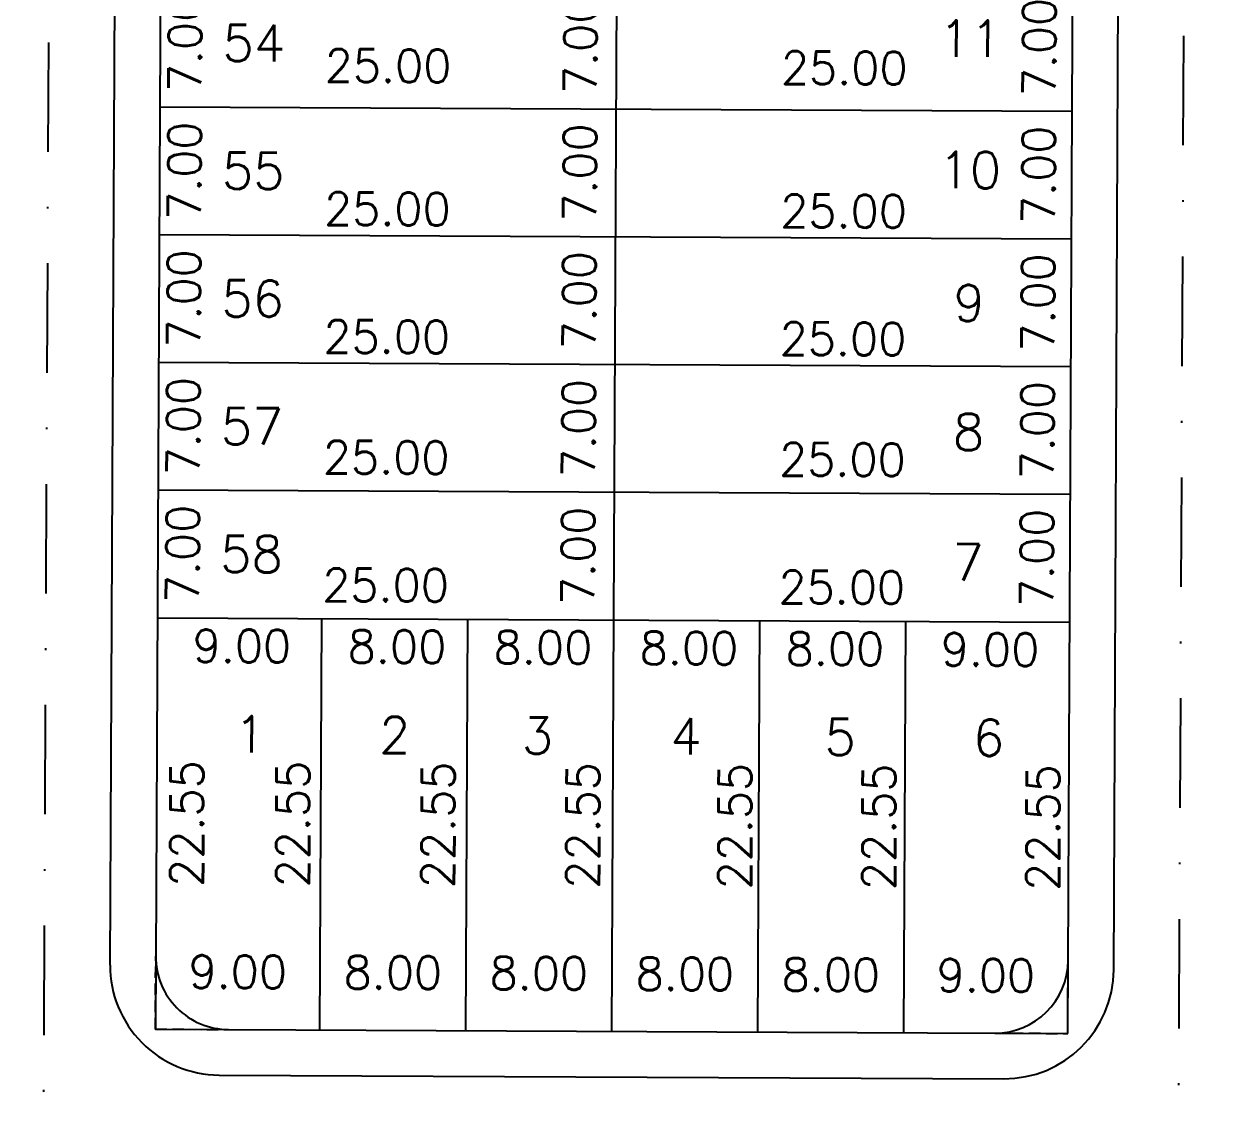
# Model space of a CAD drawing. Header units: millimetres. Extents: x -4430026 to 4783824, y 584 to 9593110.
# Drawn here: x 1873.4 to 1939.7, y 1729.6 to 1789.2 of the extents above; entities that cross this region are included whole.
import ezdxf
from ezdxf.enums import TextEntityAlignment as Align

# ---------------------------------------------------------------- set-up
doc = ezdxf.new("R2010")
doc.units = ezdxf.units.MM
for name, pattern in [('DASHDOT', [1, 0.5, -0.25, 0, -0.25]), ('HIDDEN', [0.375, 0.25, -0.125]), ('HIDDEN2', [0.1875, 0.125, -0.0625])]:
    doc.linetypes.add(name, pattern=pattern)
for name, color, linetype in [('Calçada', 1, 'Continuous'), ('CANTOS', 9, 'HIDDEN'), ('Cota', 8, 'Continuous'), ('COTAS', 8, 'Continuous'), ('curvas', 4, 'Continuous'), ('Lotes', 2, 'Continuous'), ('Numero de lotes', 5, 'Continuous'), ('Projeção', 8, 'HIDDEN2'), ('QUADRA', 4, 'Continuous')]:
    doc.layers.add(name, color=color, linetype=linetype)
doc.styles.add('arcad1', font='romans.shx')
doc.styles.add('ROMANS', font='romans.shx')
doc.dimstyles.new('BOLA100', dxfattribs={"dimscale": 0, "dimtxt": 1.9, "dimasz": 0.18, "dimexe": 0.18, "dimexo": 0.063, "dimgap": 0, "dimtad": 1, "dimzin": 4, "dimdsep": 46, "dimtxsty": 'ROMANS', "dimcen": 0.09, "dimse1": 1, "dimse2": 1, "dimsd1": 1, "dimsd2": 1, "dimclrt": 256, "dimaunit": 1, "dimadec": 4, "dimazin": 0, "dimtfac": 1.2, "dimtix": 1, "dimtmove": 2, "dimatfit": 3, "dimfxl": 1, "dimtvp": 2, "dimtolj": 1, "dimtzin": 4, "dimarcsym": 0})
doc.dimstyles.get("Standard").update_dxf_attribs({"dimtxt": 0.18, "dimasz": 0.18, "dimexe": 0.18, "dimexo": 0.0625, "dimgap": 0.09, "dimtad": 0, "dimtih": 1, "dimtoh": 1, "dimdec": 4, "dimzin": 0, "dimdsep": 46, "dimtxsty": 'Standard', "dimcen": 0.09, "dimadec": 0, "dimazin": 0, "dimtfac": 1, "dimtdec": 4, "dimtofl": 0, "dimtmove": 0, "dimatfit": 3, "dimfxl": 1, "dimtolj": 1, "dimtzin": 0, "dimarcsym": 0})

# ---------------------------------------------------------------- blocks, each defined once
blk = doc.blocks.new('*D14681')
at = {"layer": 'DEFPOINTS', "color": 0}
for p in [(1880.616, 1735.712), (1889.616, 1735.67), (1889.607, 1733.684)]:
    blk.add_point(p, dxfattribs=at)
at = {"layer": 'Cota', "color": 41, "insert": (1885.124, 1737.305), "char_height": 1.8, "attachment_point": 5, "rotation": 359.72858, "style": 'ROMANS'}
blk.add_mtext('\\A1;9.00', dxfattribs=at)
blk = doc.blocks.new('*D14682')
at = {"layer": 'DEFPOINTS', "color": 0}
for p in [(1889.616, 1735.67), (1897.616, 1735.632), (1897.607, 1733.646)]:
    blk.add_point(p, dxfattribs=at)
at = {"layer": 'Cota', "color": 41, "insert": (1893.624, 1737.265), "char_height": 1.8, "attachment_point": 5, "rotation": 359.72858, "style": 'ROMANS'}
blk.add_mtext('\\A1;8.00', dxfattribs=at)
blk = doc.blocks.new('*D14683')
at = {"layer": 'DEFPOINTS', "color": 0}
for p in [(1897.616, 1735.632), (1905.616, 1735.594), (1905.607, 1733.608)]:
    blk.add_point(p, dxfattribs=at)
at = {"layer": 'Cota', "color": 41, "insert": (1901.624, 1737.227), "char_height": 1.8, "attachment_point": 5, "rotation": 359.72858, "style": 'ROMANS'}
blk.add_mtext('\\A1;8.00', dxfattribs=at)
blk = doc.blocks.new('*D14684')
at = {"layer": 'DEFPOINTS', "color": 0}
for p in [(1905.616, 1735.594), (1913.616, 1735.556), (1913.607, 1733.57)]:
    blk.add_point(p, dxfattribs=at)
at = {"layer": 'Cota', "color": 41, "insert": (1909.624, 1737.189), "char_height": 1.8, "attachment_point": 5, "rotation": 359.72858, "style": 'ROMANS'}
blk.add_mtext('\\A1;8.00', dxfattribs=at)
blk = doc.blocks.new('*D14685')
at = {"layer": 'DEFPOINTS', "color": 0}
for p in [(1913.616, 1735.556), (1921.616, 1735.518), (1921.606, 1733.532)]:
    blk.add_point(p, dxfattribs=at)
at = {"layer": 'Cota', "color": 41, "insert": (1917.624, 1737.151), "char_height": 1.8, "attachment_point": 5, "rotation": 359.72858, "style": 'ROMANS'}
blk.add_mtext('\\A1;8.00', dxfattribs=at)
blk = doc.blocks.new('*D14686')
at = {"layer": 'DEFPOINTS', "color": 0}
for p in [(1921.616, 1735.518), (1930.616, 1735.475), (1930.606, 1733.489)]:
    blk.add_point(p, dxfattribs=at)
at = {"layer": 'Cota', "color": 41, "insert": (1926.123, 1737.111), "char_height": 1.8, "attachment_point": 5, "rotation": 359.72858, "style": 'ROMANS'}
blk.add_mtext('\\A1;9.00', dxfattribs=at)
blk = doc.blocks.new('*D14687')
at = {"layer": 'DEFPOINTS', "color": 0}
for p in [(1880.843, 1753.569), (1889.843, 1753.526), (1889.834, 1751.541)]:
    blk.add_point(p, dxfattribs=at)
at = {"layer": 'Cota', "color": 41, "insert": (1885.351, 1755.162), "char_height": 1.8, "attachment_point": 5, "rotation": 359.72858, "style": 'ROMANS'}
blk.add_mtext('\\A1;9.00', dxfattribs=at)
blk = doc.blocks.new('*D14688')
at = {"layer": 'DEFPOINTS', "color": 0}
for p in [(1889.843, 1753.526), (1897.843, 1753.489), (1897.833, 1751.503)]:
    blk.add_point(p, dxfattribs=at)
at = {"layer": 'Cota', "color": 41, "insert": (1893.851, 1755.122), "char_height": 1.8, "attachment_point": 5, "rotation": 359.72858, "style": 'ROMANS'}
blk.add_mtext('\\A1;8.00', dxfattribs=at)
blk = doc.blocks.new('*D14689')
at = {"layer": 'DEFPOINTS', "color": 0}
for p in [(1897.843, 1753.489), (1905.843, 1753.451), (1905.833, 1751.465)]:
    blk.add_point(p, dxfattribs=at)
at = {"layer": 'Cota', "color": 41, "insert": (1901.851, 1755.084), "char_height": 1.8, "attachment_point": 5, "rotation": 359.72858, "style": 'ROMANS'}
blk.add_mtext('\\A1;8.00', dxfattribs=at)
blk = doc.blocks.new('*D14690')
at = {"layer": 'DEFPOINTS', "color": 0}
for p in [(1905.843, 1753.451), (1913.843, 1753.413), (1913.833, 1751.427)]:
    blk.add_point(p, dxfattribs=at)
at = {"layer": 'Cota', "color": 41, "insert": (1909.85, 1755.046), "char_height": 1.8, "attachment_point": 5, "rotation": 359.72858, "style": 'ROMANS'}
blk.add_mtext('\\A1;8.00', dxfattribs=at)
blk = doc.blocks.new('*D14691')
at = {"layer": 'DEFPOINTS', "color": 0}
for p in [(1913.843, 1753.413), (1921.843, 1753.375), (1921.833, 1751.389)]:
    blk.add_point(p, dxfattribs=at)
at = {"layer": 'Cota', "color": 41, "insert": (1917.85, 1755.008), "char_height": 1.8, "attachment_point": 5, "rotation": 359.72858, "style": 'ROMANS'}
blk.add_mtext('\\A1;8.00', dxfattribs=at)
blk = doc.blocks.new('*D14692')
at = {"layer": 'DEFPOINTS', "color": 0}
for p in [(1921.843, 1753.375), (1930.843, 1753.332), (1930.833, 1751.346)]:
    blk.add_point(p, dxfattribs=at)
at = {"layer": 'Cota', "color": 41, "insert": (1926.35, 1754.968), "char_height": 1.8, "attachment_point": 5, "rotation": 359.72858, "style": 'ROMANS'}
blk.add_mtext('\\A1;9.00', dxfattribs=at)
blk = doc.blocks.new('*D14693')
at = {"layer": 'DEFPOINTS', "color": 0}
for p in [(1880.716, 1756.712), (1885.982, 1756.687), (1880.609, 1734.164)]:
    blk.add_point(p, dxfattribs=at)
at = {"layer": 'Cota', "color": 41, "insert": (1882.329, 1745.43), "char_height": 1.8, "attachment_point": 5, "rotation": 89.72858, "style": 'ROMANS'}
blk.add_mtext('\\A1;22.55', dxfattribs=at)
blk = doc.blocks.new('*D14694')
at = {"layer": 'DEFPOINTS', "color": 0}
for p in [(1886.526, 1756.684), (1891.792, 1756.659), (1886.419, 1734.137)]:
    blk.add_point(p, dxfattribs=at)
at = {"layer": 'Cota', "color": 41, "insert": (1888.139, 1745.403), "char_height": 1.8, "attachment_point": 5, "rotation": 89.72858, "style": 'ROMANS'}
blk.add_mtext('\\A1;22.55', dxfattribs=at)
blk = doc.blocks.new('*D14695')
at = {"layer": 'DEFPOINTS', "color": 0}
for p in [(1894.528, 1756.647), (1899.777, 1756.609), (1894.366, 1734.099)]:
    blk.add_point(p, dxfattribs=at)
at = {"layer": 'Cota', "color": 41, "insert": (1896.096, 1745.361), "char_height": 1.8, "attachment_point": 5, "rotation": 89.58752, "style": 'ROMANS'}
blk.add_mtext('\\A1;22.55', dxfattribs=at)
blk = doc.blocks.new('*D14696')
at = {"layer": 'DEFPOINTS', "color": 0}
for p in [(1902.42, 1756.609), (1907.687, 1756.584), (1902.314, 1734.062)]:
    blk.add_point(p, dxfattribs=at)
at = {"layer": 'Cota', "color": 41, "insert": (1904.033, 1745.327), "char_height": 1.8, "attachment_point": 5, "rotation": 89.72858, "style": 'ROMANS'}
blk.add_mtext('\\A1;22.55', dxfattribs=at)
blk = doc.blocks.new('*D14697')
at = {"layer": 'DEFPOINTS', "color": 0}
for p in [(1910.751, 1756.57), (1916.018, 1756.545), (1910.645, 1734.022)]:
    blk.add_point(p, dxfattribs=at)
at = {"layer": 'Cota', "color": 41, "insert": (1912.365, 1745.288), "char_height": 1.8, "attachment_point": 5, "rotation": 89.72858, "style": 'ROMANS'}
blk.add_mtext('\\A1;22.55', dxfattribs=at)
blk = doc.blocks.new('*D14698')
at = {"layer": 'DEFPOINTS', "color": 0}
for p in [(1918.644, 1756.532), (1923.91, 1756.507), (1918.537, 1733.985)]:
    blk.add_point(p, dxfattribs=at)
at = {"layer": 'Cota', "color": 41, "insert": (1920.257, 1745.251), "char_height": 1.8, "attachment_point": 5, "rotation": 89.72858, "style": 'ROMANS'}
blk.add_mtext('\\A1;22.55', dxfattribs=at)
blk = doc.blocks.new('*D14699')
at = {"layer": 'DEFPOINTS', "color": 0}
for p in [(1927.633, 1756.49), (1932.899, 1756.465), (1927.526, 1733.942)]:
    blk.add_point(p, dxfattribs=at)
at = {"layer": 'Cota', "color": 41, "insert": (1929.246, 1745.208), "char_height": 1.8, "attachment_point": 5, "rotation": 89.72858, "style": 'ROMANS'}
blk.add_mtext('\\A1;22.55', dxfattribs=at)
blk = doc.blocks.new('*D14700')
at = {"layer": 'DEFPOINTS', "color": 0}
for p in [(1880.751, 1764.049), (1905.75, 1763.931), (1905.74, 1761.837)]:
    blk.add_point(p, dxfattribs=at)
at = {"layer": 'Cota', "color": 41, "insert": (1893.258, 1765.496), "char_height": 1.8, "attachment_point": 5, "rotation": 359.72858, "style": 'ROMANS'}
blk.add_mtext('\\A1;25.00', dxfattribs=at)
blk = doc.blocks.new('*D14701')
at = {"layer": 'DEFPOINTS', "color": 0}
for p in [(1905.75, 1763.931), (1930.75, 1763.812), (1930.74, 1761.719)]:
    blk.add_point(p, dxfattribs=at)
at = {"layer": 'Cota', "color": 41, "insert": (1918.257, 1765.378), "char_height": 1.8, "attachment_point": 5, "rotation": 359.72858, "style": 'ROMANS'}
blk.add_mtext('\\A1;25.00', dxfattribs=at)
blk = doc.blocks.new('*D10902')
at = {"layer": 'DEFPOINTS', "color": 0}
for p in [(1880.866, 1788.39), (1905.866, 1788.272), (1905.842, 1783.299)]:
    blk.add_point(p, dxfattribs=at)
at = {"layer": 'Cota', "color": 41, "insert": (1893.359, 1786.958), "char_height": 1.8, "attachment_point": 5, "rotation": 359.72858, "style": 'ROMANS'}
blk.add_mtext('\\A1;25.00', dxfattribs=at)
blk = doc.blocks.new('*D10903')
at = {"layer": 'DEFPOINTS', "color": 0}
for p in [(1905.866, 1788.272), (1930.865, 1788.154), (1930.842, 1783.181)]:
    blk.add_point(p, dxfattribs=at)
at = {"layer": 'Cota', "color": 41, "insert": (1918.359, 1786.84), "char_height": 1.8, "attachment_point": 5, "rotation": 359.72858, "style": 'ROMANS'}
blk.add_mtext('\\A1;25.00', dxfattribs=at)
blk = doc.blocks.new('*D10904')
at = {"layer": 'DEFPOINTS', "color": 0}
for p in [(1880.829, 1780.542), (1905.828, 1780.423), (1905.805, 1775.451)]:
    blk.add_point(p, dxfattribs=at)
at = {"layer": 'Cota', "color": 41, "insert": (1893.322, 1779.11), "char_height": 1.8, "attachment_point": 5, "rotation": 359.72858, "style": 'ROMANS'}
blk.add_mtext('\\A1;25.00', dxfattribs=at)
blk = doc.blocks.new('*D10905')
at = {"layer": 'DEFPOINTS', "color": 0}
for p in [(1905.828, 1780.423), (1930.828, 1780.305), (1930.805, 1775.332)]:
    blk.add_point(p, dxfattribs=at)
at = {"layer": 'Cota', "color": 41, "insert": (1918.322, 1778.991), "char_height": 1.8, "attachment_point": 5, "rotation": 359.72858, "style": 'ROMANS'}
blk.add_mtext('\\A1;25.00', dxfattribs=at)
blk = doc.blocks.new('*D10906')
at = {"layer": 'DEFPOINTS', "color": 0}
for p in [(1880.796, 1773.542), (1905.795, 1773.423), (1905.772, 1768.451)]:
    blk.add_point(p, dxfattribs=at)
at = {"layer": 'Cota', "color": 41, "insert": (1893.289, 1772.11), "char_height": 1.8, "attachment_point": 5, "rotation": 359.72858, "style": 'ROMANS'}
blk.add_mtext('\\A1;25.00', dxfattribs=at)
blk = doc.blocks.new('*D10907')
at = {"layer": 'DEFPOINTS', "color": 0}
for p in [(1905.795, 1773.423), (1930.795, 1773.305), (1930.771, 1768.332)]:
    blk.add_point(p, dxfattribs=at)
at = {"layer": 'Cota', "color": 41, "insert": (1918.289, 1771.991), "char_height": 1.8, "attachment_point": 5, "rotation": 359.72858, "style": 'ROMANS'}
blk.add_mtext('\\A1;25.00', dxfattribs=at)
blk = doc.blocks.new('*D10908')
at = {"layer": 'DEFPOINTS', "color": 0}
for p in [(1905.881, 1791.593), (1907.518, 1791.585), (1905.848, 1784.593)]:
    blk.add_point(p, dxfattribs=at)
at = {"layer": 'Cota', "color": 41, "insert": (1903.901, 1788.102), "char_height": 1.8, "attachment_point": 5, "rotation": 89.72858, "style": 'ROMANS'}
blk.add_mtext('\\A1;7.00', dxfattribs=at)
blk = doc.blocks.new('*D14074')
at = {"layer": 'DEFPOINTS', "color": 0, "linetype": 'ByBlock'}
for p in [(1875.51, 1945.387), (1877.624, 1945.377), (1874.46, 1723.744)]:
    blk.add_point(p, dxfattribs=at)
at = {"layer": 'COTAS', "linetype": 'ByBlock', "insert": (1876.149, 1834.56), "char_height": 1.9, "attachment_point": 5, "rotation": 89.72858, "style": 'ROMANS'}
blk.add_mtext('\\A1;221.65', dxfattribs=at)
blk = doc.blocks.new('*D14075')
at = {"layer": 'DEFPOINTS', "color": 0, "linetype": 'ByBlock'}
for p in [(1937.715, 1946.503), (1936.659, 1723.449), (1938.809, 1723.439)]:
    blk.add_point(p, dxfattribs=at)
at = {"layer": 'COTAS', "linetype": 'ByBlock', "insert": (1938.388, 1834.97), "char_height": 1.9, "attachment_point": 5, "rotation": 89.72858, "style": 'ROMANS'}
blk.add_mtext('\\A1;223.06', dxfattribs=at)
blk = doc.blocks.new('*D14231')
at = {"layer": 'DEFPOINTS', "color": 0, "linetype": 'ByBlock'}
for p in [(1937.715, 1946.503), (1935.915, 1571.068), (1931.269, 1569.569), (1935.917, 1566.877), (1935.621, 1504.301)]:
    blk.add_point(p, dxfattribs=at)
at = {"layer": 'COTAS', "linetype": 'ByBlock', "insert": (1929.415, 1566.891), "char_height": 1.9, "attachment_point": 5, "rotation": 89.87901, "style": 'ROMANS'}
blk.add_mtext('\\A1;179°41\'57"', dxfattribs=at)
blk = doc.blocks.new('*D13864')
at = {"layer": 'DEFPOINTS', "color": 0}
for p in [(1905.782, 1770.593), (1907.419, 1770.586), (1905.749, 1763.593)]:
    blk.add_point(p, dxfattribs=at)
at = {"layer": 'Cota', "color": 41, "insert": (1903.802, 1767.103), "char_height": 1.8, "attachment_point": 5, "rotation": 89.72858, "style": 'ROMANS'}
blk.add_mtext('\\A1;7.00', dxfattribs=at)
blk = doc.blocks.new('*D13865')
at = {"layer": 'DEFPOINTS', "color": 0}
for p in [(1905.848, 1784.593), (1907.485, 1784.585), (1905.815, 1777.593)]:
    blk.add_point(p, dxfattribs=at)
at = {"layer": 'Cota', "color": 41, "insert": (1903.868, 1781.103), "char_height": 1.8, "attachment_point": 5, "rotation": 89.72858, "style": 'ROMANS'}
blk.add_mtext('\\A1;7.00', dxfattribs=at)
blk = doc.blocks.new('*D13866')
at = {"layer": 'DEFPOINTS', "color": 0}
for p in [(1905.815, 1777.593), (1907.452, 1777.586), (1905.782, 1770.593)]:
    blk.add_point(p, dxfattribs=at)
at = {"layer": 'Cota', "color": 41, "insert": (1903.835, 1774.103), "char_height": 1.8, "attachment_point": 5, "rotation": 89.72858, "style": 'ROMANS'}
blk.add_mtext('\\A1;7.00', dxfattribs=at)
blk = doc.blocks.new('*D13867')
at = {"layer": 'DEFPOINTS', "color": 0}
for p in [(1884.181, 1784.696), (1885.818, 1784.688), (1884.148, 1777.696)]:
    blk.add_point(p, dxfattribs=at)
at = {"layer": 'Cota', "color": 41, "insert": (1882.201, 1781.205), "char_height": 1.8, "attachment_point": 5, "rotation": 89.72858, "style": 'ROMANS'}
blk.add_mtext('\\A1;7.00', dxfattribs=at)
blk = doc.blocks.new('*D13868')
at = {"layer": 'DEFPOINTS', "color": 0}
for p in [(1884.214, 1791.696), (1885.851, 1791.688), (1884.181, 1784.696)]:
    blk.add_point(p, dxfattribs=at)
at = {"layer": 'Cota', "color": 41, "insert": (1882.234, 1788.205), "char_height": 1.8, "attachment_point": 5, "rotation": 89.72858, "style": 'ROMANS'}
blk.add_mtext('\\A1;7.00', dxfattribs=at)
blk = doc.blocks.new('*D13870')
at = {"layer": 'DEFPOINTS', "color": 0}
for p in [(1931.023, 1791.474), (1932.66, 1791.466), (1930.99, 1784.474)]:
    blk.add_point(p, dxfattribs=at)
at = {"layer": 'Cota', "color": 41, "insert": (1929.043, 1787.983), "char_height": 1.8, "attachment_point": 5, "rotation": 89.72858, "style": 'ROMANS'}
blk.add_mtext('\\A1;7.00', dxfattribs=at)
blk = doc.blocks.new('*D13871')
at = {"layer": 'DEFPOINTS', "color": 0}
for p in [(1884.115, 1770.696), (1885.751, 1770.688), (1884.082, 1763.696)]:
    blk.add_point(p, dxfattribs=at)
at = {"layer": 'Cota', "color": 41, "insert": (1882.135, 1767.205), "char_height": 1.8, "attachment_point": 5, "rotation": 89.72858, "style": 'ROMANS'}
blk.add_mtext('\\A1;7.00', dxfattribs=at)
blk = doc.blocks.new('*D13872')
at = {"layer": 'DEFPOINTS', "color": 0}
for p in [(1884.148, 1777.696), (1885.785, 1777.688), (1884.115, 1770.696)]:
    blk.add_point(p, dxfattribs=at)
at = {"layer": 'Cota', "color": 41, "insert": (1882.168, 1774.205), "char_height": 1.8, "attachment_point": 5, "rotation": 89.72858, "style": 'ROMANS'}
blk.add_mtext('\\A1;7.00', dxfattribs=at)
blk = doc.blocks.new('*D13874')
at = {"layer": 'DEFPOINTS', "color": 0}
for p in [(1930.957, 1777.474), (1932.594, 1777.466), (1930.924, 1770.474)]:
    blk.add_point(p, dxfattribs=at)
at = {"layer": 'Cota', "color": 41, "insert": (1928.977, 1773.984), "char_height": 1.8, "attachment_point": 5, "rotation": 89.72858, "style": 'ROMANS'}
blk.add_mtext('\\A1;7.00', dxfattribs=at)
blk = doc.blocks.new('*D13875')
at = {"layer": 'DEFPOINTS', "color": 0}
for p in [(1930.99, 1784.474), (1932.627, 1784.466), (1930.957, 1777.474)]:
    blk.add_point(p, dxfattribs=at)
at = {"layer": 'Cota', "color": 41, "insert": (1929.01, 1780.983), "char_height": 1.8, "attachment_point": 5, "rotation": 89.72858, "style": 'ROMANS'}
blk.add_mtext('\\A1;7.00', dxfattribs=at)
blk = doc.blocks.new('*D13876')
at = {"layer": 'DEFPOINTS', "color": 0}
for p in [(1930.924, 1770.474), (1932.56, 1770.466), (1930.891, 1763.474)]:
    blk.add_point(p, dxfattribs=at)
at = {"layer": 'Cota', "color": 41, "insert": (1928.944, 1766.984), "char_height": 1.8, "attachment_point": 5, "rotation": 89.72858, "style": 'ROMANS'}
blk.add_mtext('\\A1;7.00', dxfattribs=at)
blk = doc.blocks.new('*D13057')
at = {"layer": 'DEFPOINTS', "color": 0}
for p in [(1905.749, 1763.593), (1907.385, 1763.586), (1905.715, 1756.594)]:
    blk.add_point(p, dxfattribs=at)
at = {"layer": 'Cota', "color": 41, "insert": (1903.769, 1760.103), "char_height": 1.8, "attachment_point": 5, "rotation": 89.72858, "style": 'ROMANS'}
blk.add_mtext('\\A1;7.00', dxfattribs=at)
blk = doc.blocks.new('*D13058')
at = {"layer": 'DEFPOINTS', "color": 0}
for p in [(1884.082, 1763.696), (1885.718, 1763.688), (1884.048, 1756.696)]:
    blk.add_point(p, dxfattribs=at)
at = {"layer": 'Cota', "color": 41, "insert": (1882.102, 1760.205), "char_height": 1.8, "attachment_point": 5, "rotation": 89.72858, "style": 'ROMANS'}
blk.add_mtext('\\A1;7.00', dxfattribs=at)
blk = doc.blocks.new('*D13059')
at = {"layer": 'DEFPOINTS', "color": 0}
for p in [(1930.891, 1763.474), (1932.527, 1763.467), (1930.857, 1756.474)]:
    blk.add_point(p, dxfattribs=at)
at = {"layer": 'Cota', "color": 41, "insert": (1928.911, 1759.984), "char_height": 1.8, "attachment_point": 5, "rotation": 89.72858, "style": 'ROMANS'}
blk.add_mtext('\\A1;7.00', dxfattribs=at)
blk = doc.blocks.new('*D13060')
at = {"layer": 'DEFPOINTS', "color": 0}
for p in [(1880.717, 1757.049), (1905.717, 1756.931), (1905.707, 1754.837)]:
    blk.add_point(p, dxfattribs=at)
at = {"layer": 'Cota', "color": 41, "insert": (1893.224, 1758.496), "char_height": 1.8, "attachment_point": 5, "rotation": 359.72858, "style": 'ROMANS'}
blk.add_mtext('\\A1;25.00', dxfattribs=at)
blk = doc.blocks.new('*D13061')
at = {"layer": 'DEFPOINTS', "color": 0}
for p in [(1905.717, 1756.931), (1930.717, 1756.812), (1930.707, 1754.719)]:
    blk.add_point(p, dxfattribs=at)
at = {"layer": 'Cota', "color": 41, "insert": (1918.224, 1758.378), "char_height": 1.8, "attachment_point": 5, "rotation": 359.72858, "style": 'ROMANS'}
blk.add_mtext('\\A1;25.00', dxfattribs=at)
blk = doc.blocks.new('*D8548')
at = {"layer": 'DEFPOINTS', "color": 0}
for p in [(1880.616, 1735.712), (1889.616, 1735.67), (1889.607, 1733.684)]:
    blk.add_point(p, dxfattribs=at)
at = {"layer": 'Cota', "color": 41, "insert": (1885.124, 1737.305), "char_height": 1.8, "attachment_point": 5, "rotation": 359.72858, "style": 'ROMANS'}
blk.add_mtext('\\A1;9.00', dxfattribs=at)
blk = doc.blocks.new('*D8549')
at = {"layer": 'DEFPOINTS', "color": 0}
for p in [(1889.616, 1735.67), (1897.616, 1735.632), (1897.607, 1733.646)]:
    blk.add_point(p, dxfattribs=at)
at = {"layer": 'Cota', "color": 41, "insert": (1893.624, 1737.265), "char_height": 1.8, "attachment_point": 5, "rotation": 359.72858, "style": 'ROMANS'}
blk.add_mtext('\\A1;8.00', dxfattribs=at)
blk = doc.blocks.new('*D8550')
at = {"layer": 'DEFPOINTS', "color": 0}
for p in [(1897.616, 1735.632), (1905.616, 1735.594), (1905.607, 1733.608)]:
    blk.add_point(p, dxfattribs=at)
at = {"layer": 'Cota', "color": 41, "insert": (1901.624, 1737.227), "char_height": 1.8, "attachment_point": 5, "rotation": 359.72858, "style": 'ROMANS'}
blk.add_mtext('\\A1;8.00', dxfattribs=at)
blk = doc.blocks.new('*D8551')
at = {"layer": 'DEFPOINTS', "color": 0}
for p in [(1905.616, 1735.594), (1913.616, 1735.556), (1913.607, 1733.57)]:
    blk.add_point(p, dxfattribs=at)
at = {"layer": 'Cota', "color": 41, "insert": (1909.624, 1737.189), "char_height": 1.8, "attachment_point": 5, "rotation": 359.72858, "style": 'ROMANS'}
blk.add_mtext('\\A1;8.00', dxfattribs=at)
blk = doc.blocks.new('*D8552')
at = {"layer": 'DEFPOINTS', "color": 0}
for p in [(1913.616, 1735.556), (1921.616, 1735.518), (1921.606, 1733.532)]:
    blk.add_point(p, dxfattribs=at)
at = {"layer": 'Cota', "color": 41, "insert": (1917.624, 1737.151), "char_height": 1.8, "attachment_point": 5, "rotation": 359.72858, "style": 'ROMANS'}
blk.add_mtext('\\A1;8.00', dxfattribs=at)
blk = doc.blocks.new('*D8553')
at = {"layer": 'DEFPOINTS', "color": 0}
for p in [(1921.616, 1735.518), (1930.616, 1735.475), (1930.606, 1733.489)]:
    blk.add_point(p, dxfattribs=at)
at = {"layer": 'Cota', "color": 41, "insert": (1926.123, 1737.111), "char_height": 1.8, "attachment_point": 5, "rotation": 359.72858, "style": 'ROMANS'}
blk.add_mtext('\\A1;9.00', dxfattribs=at)
blk = doc.blocks.new('*D8604')
at = {"layer": 'DEFPOINTS', "color": 0, "linetype": 'ByBlock'}
for p in [(1875.51, 1945.387), (1877.624, 1945.377), (1874.46, 1723.744)]:
    blk.add_point(p, dxfattribs=at)
at = {"layer": 'COTAS', "linetype": 'ByBlock', "insert": (1876.149, 1834.56), "char_height": 1.9, "attachment_point": 5, "rotation": 89.72858, "style": 'ROMANS'}
blk.add_mtext('\\A1;221.65', dxfattribs=at)
blk = doc.blocks.new('*D8605')
at = {"layer": 'DEFPOINTS', "color": 0, "linetype": 'ByBlock'}
for p in [(1937.715, 1946.503), (1936.659, 1723.449), (1938.809, 1723.439)]:
    blk.add_point(p, dxfattribs=at)
at = {"layer": 'COTAS', "linetype": 'ByBlock', "insert": (1938.388, 1834.97), "char_height": 1.9, "attachment_point": 5, "rotation": 89.72858, "style": 'ROMANS'}
blk.add_mtext('\\A1;223.06', dxfattribs=at)

msp = doc.modelspace()

# ---------------------------------------------------------------- linework, layer by layer
at = {"layer": 'Calçada'}
for p, q in [((1933.125, 1737.416, 2.439), (1934.069, 1936.7, 2.439)), ((1878.126, 1737.676, 2.439), (1879.065, 1935.985, 2.439)), ((1884.097, 1731.648, 2.439), (1927.097, 1731.444, 2.439)), ((1884.097, 1731.648, 2.439), (1927.097, 1731.444, 2.439))]:
    msp.add_line(p, q, dxfattribs=at)
for centre, start, end in [((1884.126, 1737.648, 2.439), 179.72858, 269.72858), ((1884.126, 1737.648, 2.439), 179.72858, 269.72858), ((1927.125, 1737.444, 2.439), 269.72858, 359.72858), ((1927.125, 1737.444, 2.439), 269.72858, 359.72858)]:
    msp.add_arc(centre, 6, start, end, dxfattribs=at)
at = {"layer": 'CANTOS', "ltscale": 2.5}
for p, q in [((1880.609, 1734.164, 2.439), (1880.628, 1738.164, 2.439)), ((1880.609, 1734.164, 2.439), (1880.628, 1738.164, 2.439)), ((1930.608, 1733.927, 2.439), (1930.627, 1737.927, 2.439)), ((1930.608, 1733.927, 2.439), (1930.627, 1737.927, 2.439)), ((1880.609, 1734.164, 2.439), (1884.609, 1734.145, 2.439)), ((1880.609, 1734.164, 2.439), (1884.609, 1734.145, 2.439)), ((1926.608, 1733.946, 2.439), (1930.608, 1733.927, 2.439)), ((1926.608, 1733.946, 2.439), (1930.608, 1733.927, 2.439))]:
    msp.add_line(p, q, dxfattribs=at)
at = {"layer": 'curvas'}
for centre, start, end in [((1884.628, 1738.145, 2.439), 179.72858, 269.72858), ((1884.628, 1738.145, 2.439), 179.72858, 269.72858), ((1926.627, 1737.946, 2.439), 269.72858, 359.72858), ((1926.627, 1737.946, 2.439), 269.72858, 359.72858)]:
    msp.add_arc(centre, 4, start, end, dxfattribs=at)
at = {"layer": 'Lotes'}
for p, q in [((1906.584, 1939.844, 2.439), (1905.609, 1734.046, 2.439)), ((1880.848, 1784.712, 2.439), (1930.848, 1784.475, 2.439)), ((1880.815, 1777.712, 2.439), (1930.815, 1777.475, 2.439)), ((1880.782, 1770.712, 2.439), (1930.782, 1770.475, 2.439)), ((1880.749, 1763.712, 2.439), (1930.748, 1763.475, 2.439)), ((1880.716, 1756.712, 2.439), (1930.715, 1756.475, 2.439)), ((1889.716, 1756.669, 2.439), (1889.609, 1734.122, 2.439)), ((1897.716, 1756.631, 2.439), (1897.609, 1734.084, 2.439)), ((1913.715, 1756.556, 2.439), (1913.609, 1734.008, 2.439)), ((1921.715, 1756.518, 2.439), (1921.609, 1733.97, 2.439))]:
    msp.add_line(p, q, dxfattribs=at)
at = {"layer": 'Projeção', "linetype": 'DASHDOT', "ltscale": 12}
for p, q in [((1935.621, 1504.301, 2.439), (1937.715, 1946.503, 2.439)), ((1873.418, 1503.939, 2.439), (1875.51, 1945.387, 2.439))]:
    msp.add_line(p, q, dxfattribs=at)
at = {"layer": 'QUADRA'}
msp.add_line((1880.848, 1784.712, 2.439), (1930.848, 1784.475, 2.439), dxfattribs=at)
at = {"layer": 'QUADRA', "linetype": 'ByBlock', "elevation": 2.439}
msp.add_lwpolyline([(1930.608, 1733.927), (1931.586, 1940.292), (1881.581, 1939.395), (1880.609, 1734.164), (1930.608, 1733.927)], close=True, dxfattribs=at)

# ---------------------------------------------------------------- texts
at = {"layer": 'Numero de lotes', "style": 'arcad1'}
for s, p in [('54', (1886.007, 1788.2, 2.439)), ('11', (1925.276, 1788.444, 2.439)), ('55', (1885.974, 1781.2, 2.439)), ('10', (1925.242, 1781.242, 2.439)), ('56', (1885.941, 1774.2, 2.439)), ('9', (1925.208, 1773.959, 2.439)), ('57', (1885.908, 1767.2, 2.439)), ('8', (1925.174, 1766.887, 2.439)), ('58', (1885.875, 1760.2, 2.439)), ('7', (1925.14, 1759.751, 2.439)), ('1', (1885.801, 1750.323, 2.439)), ('2', (1893.727, 1750.285, 2.439)), ('3', (1901.547, 1750.248, 2.439)), ('4', (1909.684, 1750.21, 2.439)), ('5', (1918.137, 1750.17, 2.439)), ('6', (1926.274, 1750.131, 2.439))]:
    msp.add_text(s, height=2, rotation=359.72858, dxfattribs=at).set_placement(p, align=Align.MIDDLE_CENTER)

# ---------------------------------------------------------------- dimensions: what is measured, and where the dimension line sits
at = {"layer": 'Cota'}
for base, p1, p2, angle, picture, middle in [((1885.851, 1791.688, 2.439), (1884.181, 1784.696, 2.439), (1884.214, 1791.696, 2.439), 269.72858, '*D13868', (1882.234, 1788.205, 2.439)), ((1907.518, 1791.585, 2.439), (1905.848, 1784.593, 2.439), (1905.881, 1791.593, 2.439), 269.72858, '*D10908', (1903.901, 1788.102, 2.439)), ((1932.66, 1791.466, 2.439), (1930.99, 1784.474, 2.439), (1931.023, 1791.474, 2.439), 269.72858, '*D13870', (1929.043, 1787.983, 2.439)), ((1930.842, 1783.181, 2.439), (1905.866, 1788.272, 2.439), (1930.865, 1788.154, 2.439), 179.72858, '*D10903', (1918.359, 1786.84, 2.439)), ((1885.818, 1784.688, 2.439), (1884.148, 1777.696, 2.439), (1884.181, 1784.696, 2.439), 269.72858, '*D13867', (1882.201, 1781.205, 2.439)), ((1907.485, 1784.585, 2.439), (1905.815, 1777.593, 2.439), (1905.848, 1784.593, 2.439), 269.72858, '*D13865', (1903.868, 1781.103, 2.439)), ((1932.627, 1784.466, 2.439), (1930.957, 1777.474, 2.439), (1930.99, 1784.474, 2.439), 269.72858, '*D13875', (1929.01, 1780.983, 2.439)), ((1930.805, 1775.332, 2.439), (1905.828, 1780.423, 2.439), (1930.828, 1780.305, 2.439), 179.72858, '*D10905', (1918.322, 1778.991, 2.439)), ((1885.785, 1777.688, 2.439), (1884.115, 1770.696, 2.439), (1884.148, 1777.696, 2.439), 269.72858, '*D13872', (1882.168, 1774.205, 2.439)), ((1907.452, 1777.586, 2.439), (1905.782, 1770.593, 2.439), (1905.815, 1777.593, 2.439), 269.72858, '*D13866', (1903.835, 1774.103, 2.439)), ((1932.594, 1777.466, 2.439), (1930.924, 1770.474, 2.439), (1930.957, 1777.474, 2.439), 269.72858, '*D13874', (1928.977, 1773.984, 2.439)), ((1930.771, 1768.332, 2.439), (1905.795, 1773.423, 2.439), (1930.795, 1773.305, 2.439), 179.72858, '*D10907', (1918.289, 1771.991, 2.439)), ((1885.751, 1770.688, 2.439), (1884.082, 1763.696, 2.439), (1884.115, 1770.696, 2.439), 269.72858, '*D13871', (1882.135, 1767.205, 2.439)), ((1907.419, 1770.586, 2.439), (1905.749, 1763.593, 2.439), (1905.782, 1770.593, 2.439), 269.72858, '*D13864', (1903.802, 1767.103, 2.439)), ((1932.56, 1770.466, 2.439), (1930.891, 1763.474, 2.439), (1930.924, 1770.474, 2.439), 269.72858, '*D13876', (1928.944, 1766.984, 2.439)), ((1930.74, 1761.719, 2.439), (1905.75, 1763.931, 2.439), (1930.75, 1763.812, 2.439), 179.72858, '*D14701', (1918.257, 1765.378, 2.439)), ((1885.718, 1763.688, 2.439), (1884.048, 1756.696, 2.439), (1884.082, 1763.696, 2.439), 269.72858, '*D13058', (1882.102, 1760.205, 2.439)), ((1907.385, 1763.586, 2.439), (1905.715, 1756.594, 2.439), (1905.749, 1763.593, 2.439), 269.72858, '*D13057', (1903.769, 1760.103, 2.439)), ((1932.527, 1763.467, 2.439), (1930.857, 1756.474, 2.439), (1930.891, 1763.474, 2.439), 269.72858, '*D13059', (1928.911, 1759.984, 2.439)), ((1930.707, 1754.719, 2.439), (1905.717, 1756.931, 2.439), (1930.717, 1756.812, 2.439), 179.72858, '*D13061', (1918.224, 1758.378, 2.439)), ((1897.833, 1751.503, 2.439), (1889.843, 1753.526, 2.439), (1897.843, 1753.489, 2.439), 179.72858, '*D14688', (1893.851, 1755.122, 2.439)), ((1905.833, 1751.465, 2.439), (1897.843, 1753.489, 2.439), (1905.843, 1753.451, 2.439), 179.72858, '*D14689', (1901.851, 1755.084, 2.439)), ((1913.833, 1751.427, 2.439), (1905.843, 1753.451, 2.439), (1913.843, 1753.413, 2.439), 179.72858, '*D14690', (1909.85, 1755.046, 2.439)), ((1921.833, 1751.389, 2.439), (1913.843, 1753.413, 2.439), (1921.843, 1753.375, 2.439), 179.72858, '*D14691', (1917.85, 1755.008, 2.439)), ((1930.833, 1751.346, 2.439), (1921.843, 1753.375, 2.439), (1930.843, 1753.332, 2.439), 179.72858, '*D14692', (1926.35, 1754.968, 2.439)), ((1897.607, 1733.646, 2.439), (1889.616, 1735.67, 2.439), (1897.616, 1735.632, 2.439), 179.72858, '*D14682', (1893.624, 1737.265, 2.439)), ((1897.607, 1733.646, 2.439), (1889.616, 1735.67, 2.439), (1897.616, 1735.632, 2.439), 179.72858, '*D8549', (1893.624, 1737.265, 2.439)), ((1905.607, 1733.608, 2.439), (1897.616, 1735.632, 2.439), (1905.616, 1735.594, 2.439), 179.72858, '*D14683', (1901.624, 1737.227, 2.439)), ((1905.607, 1733.608, 2.439), (1897.616, 1735.632, 2.439), (1905.616, 1735.594, 2.439), 179.72858, '*D8550', (1901.624, 1737.227, 2.439)), ((1913.607, 1733.57, 2.439), (1905.616, 1735.594, 2.439), (1913.616, 1735.556, 2.439), 179.72858, '*D14684', (1909.624, 1737.189, 2.439)), ((1913.607, 1733.57, 2.439), (1905.616, 1735.594, 2.439), (1913.616, 1735.556, 2.439), 179.72858, '*D8551', (1909.624, 1737.189, 2.439)), ((1921.606, 1733.532, 2.439), (1913.616, 1735.556, 2.439), (1921.616, 1735.518, 2.439), 179.72858, '*D14685', (1917.624, 1737.151, 2.439)), ((1921.606, 1733.532, 2.439), (1913.616, 1735.556, 2.439), (1921.616, 1735.518, 2.439), 179.72858, '*D8552', (1917.624, 1737.151, 2.439)), ((1930.606, 1733.489, 2.439), (1921.616, 1735.518, 2.439), (1930.616, 1735.475, 2.439), 179.72858, '*D14686', (1926.123, 1737.111, 2.439)), ((1930.606, 1733.489, 2.439), (1921.616, 1735.518, 2.439), (1930.616, 1735.475, 2.439), 179.72858, '*D8553', (1926.123, 1737.111, 2.439))]:
    dim = msp.add_linear_dim(base=base, p1=p1, p2=p2, angle=angle, dimstyle='Standard', override={"dimtxt": 1.8, "dimexo": 0.063, "dimgap": 0, "dimtih": 0, "dimtoh": 0, "dimdec": 2, "dimzin": 4, "dimtxsty": 'ROMANS', "dimse1": 1, "dimse2": 1, "dimsd1": 1, "dimsd2": 1, "dimclrt": 41, "dimtfac": 1.2, "dimtdec": 2, "dimtix": 1, "dimtofl": 1, "dimtmove": 2, "dimfxl": 0.18, "dimfxlon": 1, "dimtvp": 2, "dimtzin": 4}, dxfattribs=at)
    dim.commit()
    dim.dimension.update_dxf_attribs({"geometry": picture, "text_midpoint": middle})
for p1, p2, distance, picture, middle in [((1880.866, 1788.39, 2.439), (1905.866, 1788.272, 2.439), -4.973, '*D10902', (1893.359, 1786.958, 2.439)), ((1880.829, 1780.542, 2.439), (1905.828, 1780.423, 2.439), -4.973, '*D10904', (1893.322, 1779.11, 2.439)), ((1880.796, 1773.542, 2.439), (1905.795, 1773.423, 2.439), -4.973, '*D10906', (1893.289, 1772.11, 2.439)), ((1880.751, 1764.049, 2.439), (1905.75, 1763.931, 2.439), -2.094, '*D14700', (1893.258, 1765.496, 2.439)), ((1880.717, 1757.049, 2.439), (1905.717, 1756.931, 2.439), -2.094, '*D13060', (1893.224, 1758.496, 2.439)), ((1880.609, 1734.164, 2.439), (1880.716, 1756.712, 2.439), -5.266, '*D14693', (1882.329, 1745.43, 2.439)), ((1886.419, 1734.137, 2.439), (1886.526, 1756.684, 2.439), -5.266, '*D14694', (1888.139, 1745.403, 2.439)), ((1894.366, 1734.099, 2.439), (1894.528, 1756.647, 2.439), -5.249, '*D14695', (1896.096, 1745.361, 2.439)), ((1902.314, 1734.062, 2.439), (1902.42, 1756.609, 2.439), -5.266, '*D14696', (1904.033, 1745.327, 2.439)), ((1910.645, 1734.022, 2.439), (1910.751, 1756.57, 2.439), -5.266, '*D14697', (1912.365, 1745.288, 2.439)), ((1880.843, 1753.569, 2.439), (1889.843, 1753.526, 2.439), -1.986, '*D14687', (1885.351, 1755.162, 2.439)), ((1918.537, 1733.985, 2.439), (1918.644, 1756.532, 2.439), -5.266, '*D14698', (1920.257, 1745.251, 2.439)), ((1927.526, 1733.942, 2.439), (1927.633, 1756.49, 2.439), -5.266, '*D14699', (1929.246, 1745.208, 2.439)), ((1880.616, 1735.712, 2.439), (1889.616, 1735.67, 2.439), -1.986, '*D14681', (1885.124, 1737.305, 2.439)), ((1880.616, 1735.712, 2.439), (1889.616, 1735.67, 2.439), -1.986, '*D8548', (1885.124, 1737.305, 2.439))]:
    dim = msp.add_aligned_dim(p1=p1, p2=p2, distance=distance, dimstyle='Standard', override={"dimtxt": 1.8, "dimexo": 0.063, "dimgap": 0, "dimtih": 0, "dimtoh": 0, "dimdec": 2, "dimzin": 4, "dimtxsty": 'ROMANS', "dimse1": 1, "dimse2": 1, "dimsd1": 1, "dimsd2": 1, "dimclrt": 41, "dimtfac": 1.2, "dimtdec": 2, "dimtix": 1, "dimtofl": 1, "dimtmove": 2, "dimfxl": 0.18, "dimfxlon": 1, "dimtvp": 2, "dimtzin": 4}, dxfattribs=at)
    dim.commit()
    dim.dimension.update_dxf_attribs({"geometry": picture, "text_midpoint": middle})
at = {"layer": 'COTAS', "linetype": 'ByBlock'}
dim = msp.add_angular_dim_2l(base=(1931.2685, 1569.56878), line1=((1935.62069, 1504.30133, 2.4392), (1937.71549, 1946.50328, 2.4392)), line2=((1935.91712, 1566.87723, 2.4392), (1935.91497, 1571.06759, 2.4392)), dimstyle='BOLA100', override={"dimscale": 1, "dimdec": 0, "dimazin": 1, "dimfxl": 0.18}, dxfattribs=at)
dim.commit()
dim.dimension.update_dxf_attribs({"geometry": '*D14231', "text_midpoint": (1929.41458, 1566.89096, 2.4392)})
for p1, p2, distance, picture, middle in [((1937.715, 1946.503, 2.439), (1936.659, 1723.449, 2.439), 2.151, '*D14075', (1938.388, 1834.97, 2.439)), ((1937.715, 1946.503, 2.439), (1936.659, 1723.449, 2.439), 2.151, '*D8605', (1938.388, 1834.97, 2.439)), ((1874.46, 1723.744, 2.439), (1875.51, 1945.387, 2.439), -2.115, '*D14074', (1876.149, 1834.56, 2.439)), ((1874.46, 1723.744, 2.439), (1875.51, 1945.387, 2.439), -2.115, '*D8604', (1876.149, 1834.56, 2.439))]:
    dim = msp.add_aligned_dim(p1=p1, p2=p2, distance=distance, dimstyle='BOLA100', override={"dimscale": 1, "dimfxl": 0.18}, dxfattribs=at)
    dim.commit()
    dim.dimension.update_dxf_attribs({"geometry": picture, "text_midpoint": middle})

doc.saveas('drawing.dxf')
